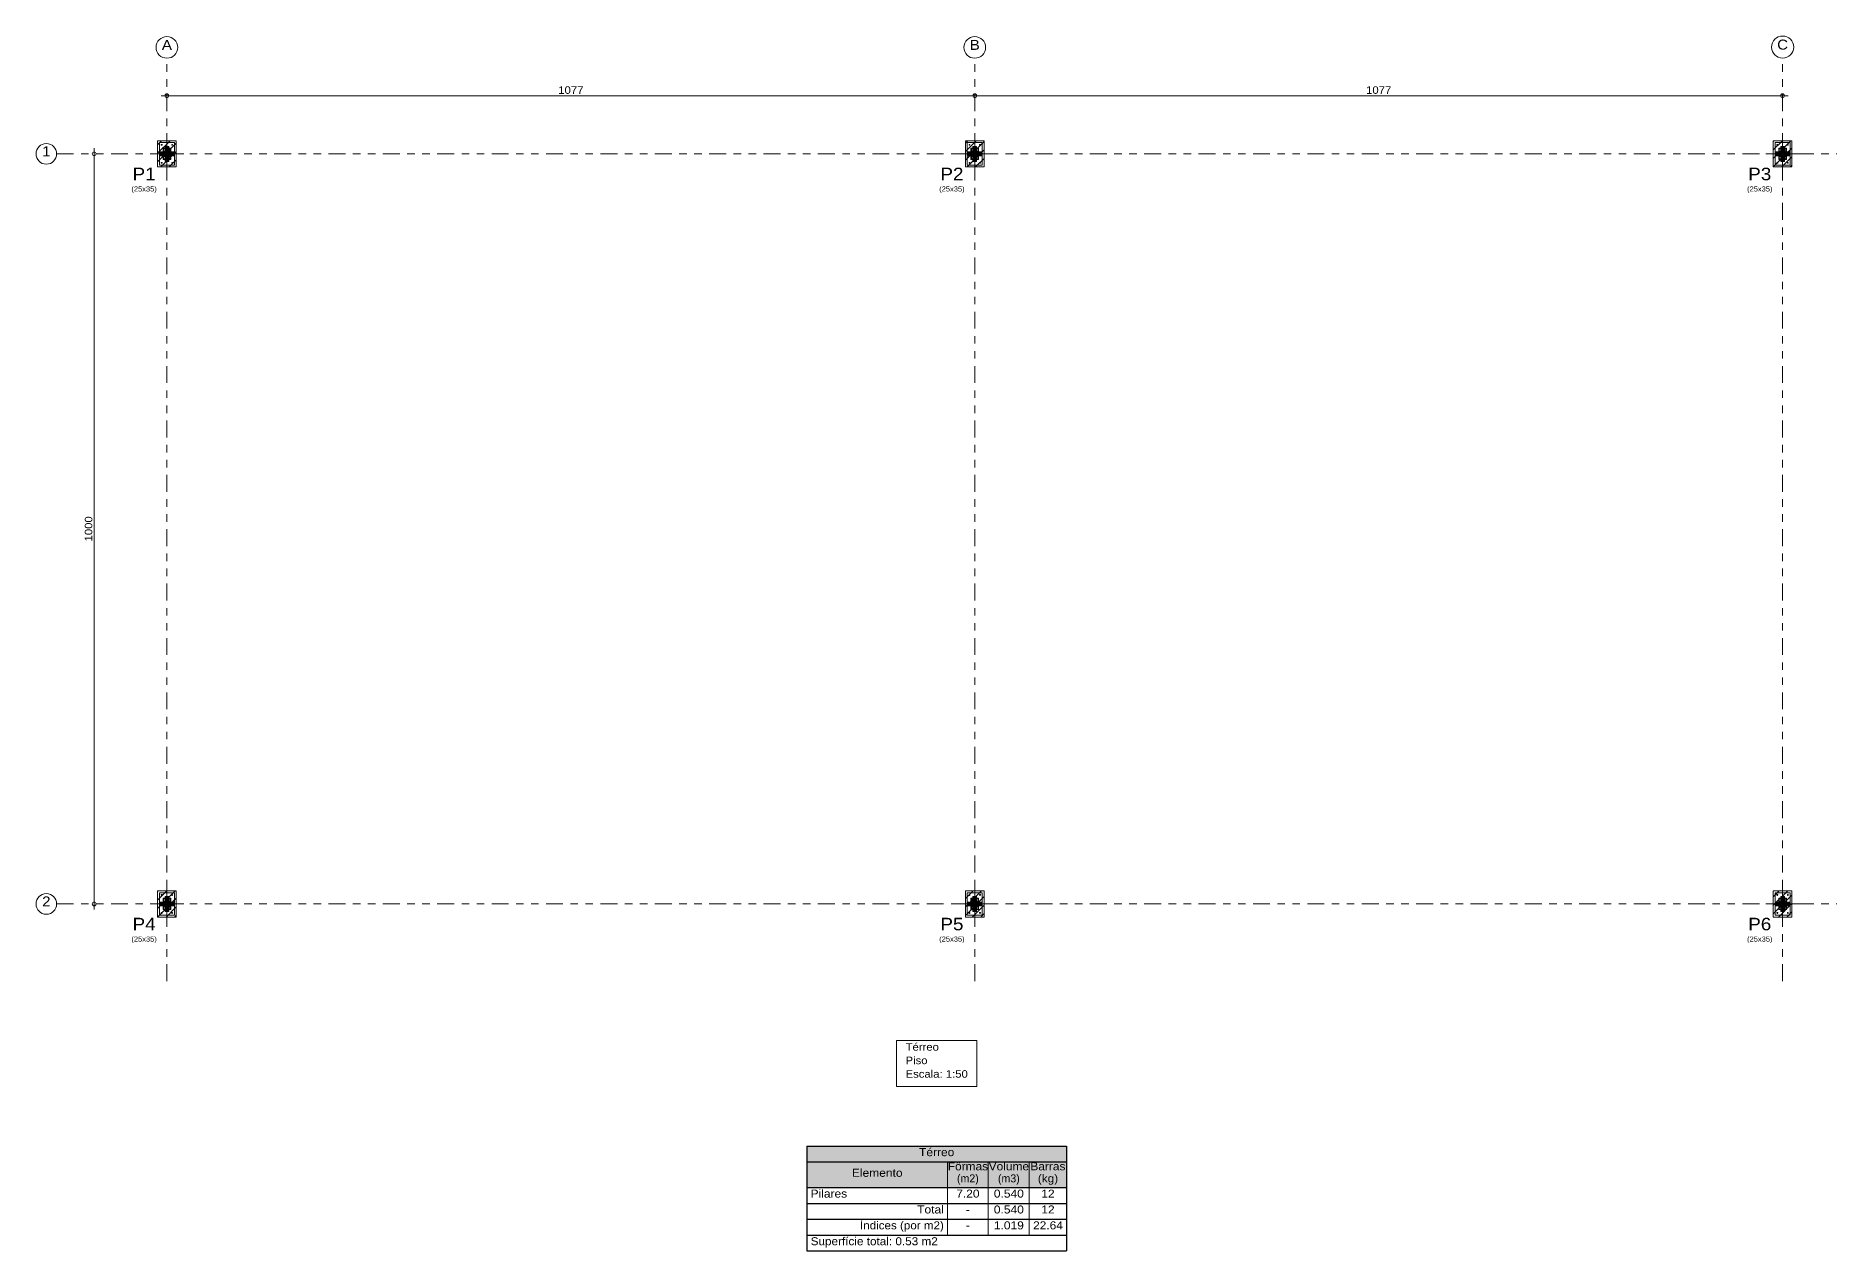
# Model space of a CAD drawing. Header units: inches. Extents: x -37 to 842, y -205 to 94.
# Drawn here: x 498.99 to 523, y 74.74 to 90.94 of the extents above; entities that cross this region are included whole.
import ezdxf
from ezdxf.enums import TextEntityAlignment as Align

# ---------------------------------------------------------------- set-up
doc = ezdxf.new("R2010")
doc.units = ezdxf.units.IN
doc.header["$MEASUREMENT"] = 0
doc.linetypes.add('CYPE_RAYAPUNTOPUNTO', pattern=[0.45, 0.225, -0.075, 0, -0.075, 0, -0.075])
for name, color, linetype, lineweight in [('COTA_COTAS', 2, 'Continuous', 0), ('COTA_FORMAS', 11, 'CYPE_RAYAPUNTOPUNTO', 0), ('COTA_TEXTO', 191, 'Continuous', 0), ('COTAS_REF_LINHAS', 2, 'Continuous', 0), ('E3D_CONEXIONES_ESTRUTURA_1', 131, 'Continuous', 0), ('E3D_PLACAS_ESTRUTURA_1', 181, 'Continuous', 0), ('PILAR_BETAO', 2, 'Continuous', 0), ('PILAR_DIM', 103, 'Continuous', 9), ('PILAR_EIXOS', 1, 'Continuous', 0), ('PILAR_HACH', 4, 'Continuous', 0), ('PILAR_REF', 92, 'Continuous', 0), ('PONTO_FIXO', 1, 'Continuous', 0), ('TABELAS', 1, 'Continuous', 9), ('TEXTO_TABELAS', 1, 'Continuous', 0)]:
    doc.layers.add(name, color=color, linetype=linetype, lineweight=lineweight)
doc.styles.add('CYPETXT', font='arial.ttf', dxfattribs={"height": 0.2})

# ---------------------------------------------------------------- blocks, each defined once
blk = doc.blocks.new('Eixos do pilar')
at = {"layer": 'PILAR_EIXOS'}
for p, q in [((0, -0.5), (0, 0.5)), ((-0.5, 0), (0.5, 0))]:
    blk.add_line(p, q, dxfattribs=at)
blk = doc.blocks.new('Ponto fixo Centro')
at = {"layer": 'PONTO_FIXO'}
h = blk.add_hatch(color=256, dxfattribs=at)
edge = h.paths.add_edge_path(flags=0)
edge.add_arc((0, 0), 0.001, 0, 360)
blk.add_circle((0, 0), 0.001, dxfattribs=at)

msp = doc.modelspace()

# ---------------------------------------------------------------- hatches: boundary and pattern name
at = {"layer": 'E3D_CONEXIONES_ESTRUTURA_1'}
for points in [[(500.7351, 89.3693), (500.7101, 89.2693), (500.7601, 89.2693), (500.7601, 89.3443), (500.8351, 89.3443), (500.8351, 89.3943), (500.7601, 89.3943), (500.7601, 89.4693), (500.7101, 89.4693), (500.7101, 89.3943), (500.6351, 89.3943), (500.6351, 89.3443), (500.7101, 89.3443), (500.7101, 89.2693)], [(511.5051, 89.3693), (511.4801, 89.2693), (511.5301, 89.2693), (511.5301, 89.3443), (511.6051, 89.3443), (511.6051, 89.3943), (511.5301, 89.3943), (511.5301, 89.4693), (511.4801, 89.4693), (511.4801, 89.3943), (511.4051, 89.3943), (511.4051, 89.3443), (511.4801, 89.3443), (511.4801, 89.2693)], [(522.2751, 89.3693), (522.2501, 89.2693), (522.3001, 89.2693), (522.3001, 89.3443), (522.3751, 89.3443), (522.3751, 89.3943), (522.3001, 89.3943), (522.3001, 89.4693), (522.2501, 89.4693), (522.2501, 89.3943), (522.1751, 89.3943), (522.1751, 89.3443), (522.2501, 89.3443), (522.2501, 89.2693)], [(500.7351, 79.3693), (500.7101, 79.2693), (500.7601, 79.2693), (500.7601, 79.3443), (500.8351, 79.3443), (500.8351, 79.3943), (500.7601, 79.3943), (500.7601, 79.4693), (500.7101, 79.4693), (500.7101, 79.3943), (500.6351, 79.3943), (500.6351, 79.3443), (500.7101, 79.3443), (500.7101, 79.2693)], [(511.5051, 79.3693), (511.4801, 79.2693), (511.5301, 79.2693), (511.5301, 79.3443), (511.6051, 79.3443), (511.6051, 79.3943), (511.5301, 79.3943), (511.5301, 79.4693), (511.4801, 79.4693), (511.4801, 79.3943), (511.4051, 79.3943), (511.4051, 79.3443), (511.4801, 79.3443), (511.4801, 79.2693)], [(522.2751, 79.3693), (522.2501, 79.2693), (522.3001, 79.2693), (522.3001, 79.3443), (522.3751, 79.3443), (522.3751, 79.3943), (522.3001, 79.3943), (522.3001, 79.4693), (522.2501, 79.4693), (522.2501, 79.3943), (522.1751, 79.3943), (522.1751, 79.3443), (522.2501, 79.3443), (522.2501, 79.2693)]]:
    msp.add_hatch(color=256, dxfattribs=at).paths.add_polyline_path(points)
at = {"layer": 'TABELAS', "true_color": 0xf2f1f0}
for points in [[(509.2662, 76.1418), (512.7291, 76.1418), (512.7291, 75.9302), (509.2662, 75.9302)], [(509.2662, 75.9302), (511.1416, 75.9302), (511.1416, 75.5894), (509.2662, 75.5894)], [(511.1416, 75.9302), (511.6855, 75.9302), (511.6855, 75.5894), (511.1416, 75.5894)], [(511.6855, 75.9302), (512.2316, 75.9302), (512.2316, 75.5894), (511.6855, 75.5894)], [(512.2316, 75.9302), (512.7291, 75.9302), (512.7291, 75.5894), (512.2316, 75.5894)]]:
    msp.add_hatch(color=7, dxfattribs=at).paths.add_polyline_path(points)

# ---------------------------------------------------------------- linework, layer by layer
at = {"layer": 'COTA_COTAS'}
msp.add_line((499.7651, 79.2943), (499.7651, 89.4443), dxfattribs=at)
msp.add_lwpolyline([(500.6601, 90.1443), (511.5051, 90.1443), (522.3501, 90.1443)], dxfattribs=at)
for centre in [(500.7351, 90.1443), (511.5051, 90.1443), (522.2751, 90.1443), (499.7651, 89.3693), (499.7651, 79.3693)]:
    msp.add_circle(centre, 0.025, dxfattribs=at)
at = {"layer": 'COTA_FORMAS'}
for p, q in [((500.7351, 78.3393), (500.7351, 90.6443)), ((511.5051, 78.3393), (511.5051, 90.6443)), ((522.2751, 78.3393), (522.2751, 90.6443)), ((499.2651, 89.3693), (523.0001, 89.3693)), ((499.2651, 79.3693), (523.0001, 79.3693))]:
    msp.add_line(p, q, dxfattribs=at)
at = {"layer": 'COTAS_REF_LINHAS'}
for centre, radius in [((500.7351, 90.7888), 0.1444), ((511.5051, 90.7888), 0.1444), ((522.2751, 90.7922), 0.1479), ((499.1276, 89.3693), 0.1375), ((499.1276, 79.3693), 0.1375)]:
    msp.add_circle(centre, radius, dxfattribs=at)
at = {"layer": 'E3D_CONEXIONES_ESTRUTURA_1'}
for p, q in [((500.6351, 89.3693), (500.5851, 89.3693)), ((500.7351, 89.5193), (500.7351, 89.4693)), ((500.8851, 89.3693), (500.8351, 89.3693)), ((511.4051, 89.3693), (511.3551, 89.3693)), ((511.5051, 89.5193), (511.5051, 89.4693)), ((511.6551, 89.3693), (511.6051, 89.3693)), ((522.1751, 89.3693), (522.1251, 89.3693)), ((522.2751, 89.5193), (522.2751, 89.4693)), ((522.4251, 89.3693), (522.3751, 89.3693)), ((500.7351, 89.2693), (500.7351, 89.2193)), ((511.5051, 89.2693), (511.5051, 89.2193)), ((522.2751, 89.2693), (522.2751, 89.2193)), ((500.7351, 79.5193), (500.7351, 79.4693)), ((511.5051, 79.5193), (511.5051, 79.4693)), ((522.2751, 79.5193), (522.2751, 79.4693)), ((500.6351, 79.3693), (500.5851, 79.3693)), ((500.7351, 79.2693), (500.7351, 79.2193)), ((500.8851, 79.3693), (500.8351, 79.3693)), ((511.4051, 79.3693), (511.3551, 79.3693)), ((511.5051, 79.2693), (511.5051, 79.2193)), ((511.6551, 79.3693), (511.6051, 79.3693)), ((522.1751, 79.3693), (522.1251, 79.3693)), ((522.2751, 79.2693), (522.2751, 79.2193)), ((522.4251, 79.3693), (522.3751, 79.3693))]:
    msp.add_line(p, q, dxfattribs=at)
for points in [[(500.7351, 89.3693), (500.7101, 89.2693), (500.7601, 89.2693), (500.7601, 89.3443), (500.8351, 89.3443), (500.8351, 89.3943), (500.7601, 89.3943), (500.7601, 89.4693), (500.7101, 89.4693), (500.7101, 89.3943), (500.6351, 89.3943), (500.6351, 89.3443), (500.7101, 89.3443), (500.7101, 89.2693)], [(511.5051, 89.3693), (511.4801, 89.2693), (511.5301, 89.2693), (511.5301, 89.3443), (511.6051, 89.3443), (511.6051, 89.3943), (511.5301, 89.3943), (511.5301, 89.4693), (511.4801, 89.4693), (511.4801, 89.3943), (511.4051, 89.3943), (511.4051, 89.3443), (511.4801, 89.3443), (511.4801, 89.2693)], [(522.2751, 89.3693), (522.2501, 89.2693), (522.3001, 89.2693), (522.3001, 89.3443), (522.3751, 89.3443), (522.3751, 89.3943), (522.3001, 89.3943), (522.3001, 89.4693), (522.2501, 89.4693), (522.2501, 89.3943), (522.1751, 89.3943), (522.1751, 89.3443), (522.2501, 89.3443), (522.2501, 89.2693)], [(500.7351, 79.3693), (500.7101, 79.2693), (500.7601, 79.2693), (500.7601, 79.3443), (500.8351, 79.3443), (500.8351, 79.3943), (500.7601, 79.3943), (500.7601, 79.4693), (500.7101, 79.4693), (500.7101, 79.3943), (500.6351, 79.3943), (500.6351, 79.3443), (500.7101, 79.3443), (500.7101, 79.2693)], [(511.5051, 79.3693), (511.4801, 79.2693), (511.5301, 79.2693), (511.5301, 79.3443), (511.6051, 79.3443), (511.6051, 79.3943), (511.5301, 79.3943), (511.5301, 79.4693), (511.4801, 79.4693), (511.4801, 79.3943), (511.4051, 79.3943), (511.4051, 79.3443), (511.4801, 79.3443), (511.4801, 79.2693)], [(522.2751, 79.3693), (522.2501, 79.2693), (522.3001, 79.2693), (522.3001, 79.3443), (522.3751, 79.3443), (522.3751, 79.3943), (522.3001, 79.3943), (522.3001, 79.4693), (522.2501, 79.4693), (522.2501, 79.3943), (522.1751, 79.3943), (522.1751, 79.3443), (522.2501, 79.3443), (522.2501, 79.2693)]]:
    msp.add_lwpolyline(points, close=True, dxfattribs=at)
at = {"layer": 'E3D_PLACAS_ESTRUTURA_1'}
for points in [[(500.6351, 89.2193), (500.8351, 89.2193), (500.8351, 89.5193), (500.6351, 89.5193), (500.6351, 89.2193)], [(500.6715, 89.4893), (500.6711, 89.4874), (500.6702, 89.4856), (500.6688, 89.4842), (500.6671, 89.4833), (500.6651, 89.483), (500.6632, 89.4833), (500.6614, 89.4842), (500.66, 89.4856), (500.6591, 89.4874), (500.6588, 89.4893), (500.6591, 89.4913), (500.66, 89.493), (500.6614, 89.4944), (500.6632, 89.4953), (500.6651, 89.4957), (500.6671, 89.4953), (500.6688, 89.4944), (500.6702, 89.493), (500.6711, 89.4913), (500.6715, 89.4893)], [(500.6835, 89.2931), (500.7351, 89.2931), (500.7351, 89.3011), (500.6914, 89.3011), (500.6914, 89.4375), (500.7351, 89.4375), (500.7351, 89.4455), (500.6835, 89.4455), (500.6835, 89.2931)], [(500.7868, 89.4455), (500.7351, 89.4455), (500.7351, 89.4375), (500.7788, 89.4375), (500.7788, 89.3011), (500.7351, 89.3011), (500.7351, 89.2931), (500.7868, 89.2931), (500.7868, 89.4455)], [(500.8115, 89.4893), (500.8111, 89.4874), (500.8102, 89.4856), (500.8088, 89.4842), (500.8071, 89.4833), (500.8051, 89.483), (500.8032, 89.4833), (500.8014, 89.4842), (500.8, 89.4856), (500.7991, 89.4874), (500.7988, 89.4893), (500.7991, 89.4913), (500.8, 89.493), (500.8014, 89.4944), (500.8032, 89.4953), (500.8051, 89.4957), (500.8071, 89.4953), (500.8088, 89.4944), (500.8102, 89.493), (500.8111, 89.4913), (500.8115, 89.4893)], [(511.4051, 89.2193), (511.6051, 89.2193), (511.6051, 89.5193), (511.4051, 89.5193), (511.4051, 89.2193)], [(511.4415, 89.4893), (511.4411, 89.4874), (511.4402, 89.4856), (511.4388, 89.4842), (511.4371, 89.4833), (511.4351, 89.483), (511.4332, 89.4833), (511.4314, 89.4842), (511.43, 89.4856), (511.4291, 89.4874), (511.4288, 89.4893), (511.4291, 89.4913), (511.43, 89.493), (511.4314, 89.4944), (511.4332, 89.4953), (511.4351, 89.4957), (511.4371, 89.4953), (511.4388, 89.4944), (511.4402, 89.493), (511.4411, 89.4913), (511.4415, 89.4893)], [(511.4535, 89.2931), (511.5051, 89.2931), (511.5051, 89.3011), (511.4614, 89.3011), (511.4614, 89.4375), (511.5051, 89.4375), (511.5051, 89.4455), (511.4535, 89.4455), (511.4535, 89.2931)], [(511.5568, 89.4455), (511.5051, 89.4455), (511.5051, 89.4375), (511.5488, 89.4375), (511.5488, 89.3011), (511.5051, 89.3011), (511.5051, 89.2931), (511.5568, 89.2931), (511.5568, 89.4455)], [(511.5815, 89.4893), (511.5811, 89.4874), (511.5802, 89.4856), (511.5788, 89.4842), (511.5771, 89.4833), (511.5751, 89.483), (511.5732, 89.4833), (511.5714, 89.4842), (511.57, 89.4856), (511.5691, 89.4874), (511.5688, 89.4893), (511.5691, 89.4913), (511.57, 89.493), (511.5714, 89.4944), (511.5732, 89.4953), (511.5751, 89.4957), (511.5771, 89.4953), (511.5788, 89.4944), (511.5802, 89.493), (511.5811, 89.4913), (511.5815, 89.4893)], [(522.1751, 89.2193), (522.3751, 89.2193), (522.3751, 89.5193), (522.1751, 89.5193), (522.1751, 89.2193)], [(522.2115, 89.4893), (522.2111, 89.4874), (522.2102, 89.4856), (522.2088, 89.4842), (522.2071, 89.4833), (522.2051, 89.483), (522.2032, 89.4833), (522.2014, 89.4842), (522.2, 89.4856), (522.1991, 89.4874), (522.1988, 89.4893), (522.1991, 89.4913), (522.2, 89.493), (522.2014, 89.4944), (522.2032, 89.4953), (522.2051, 89.4957), (522.2071, 89.4953), (522.2088, 89.4944), (522.2102, 89.493), (522.2111, 89.4913), (522.2115, 89.4893)], [(522.2235, 89.2931), (522.2751, 89.2931), (522.2751, 89.3011), (522.2314, 89.3011), (522.2314, 89.4375), (522.2751, 89.4375), (522.2751, 89.4455), (522.2235, 89.4455), (522.2235, 89.2931)], [(522.3268, 89.4455), (522.2751, 89.4455), (522.2751, 89.4375), (522.3188, 89.4375), (522.3188, 89.3011), (522.2751, 89.3011), (522.2751, 89.2931), (522.3268, 89.2931), (522.3268, 89.4455)], [(522.3515, 89.4893), (522.3511, 89.4874), (522.3502, 89.4856), (522.3488, 89.4842), (522.3471, 89.4833), (522.3451, 89.483), (522.3432, 89.4833), (522.3414, 89.4842), (522.34, 89.4856), (522.3391, 89.4874), (522.3388, 89.4893), (522.3391, 89.4913), (522.34, 89.493), (522.3414, 89.4944), (522.3432, 89.4953), (522.3451, 89.4957), (522.3471, 89.4953), (522.3488, 89.4944), (522.3502, 89.493), (522.3511, 89.4913), (522.3515, 89.4893)], [(500.6715, 89.2493), (500.6711, 89.2474), (500.6702, 89.2456), (500.6688, 89.2442), (500.6671, 89.2433), (500.6651, 89.243), (500.6632, 89.2433), (500.6614, 89.2442), (500.66, 89.2456), (500.6591, 89.2474), (500.6588, 89.2493), (500.6591, 89.2513), (500.66, 89.253), (500.6614, 89.2544), (500.6632, 89.2553), (500.6651, 89.2557), (500.6671, 89.2553), (500.6688, 89.2544), (500.6702, 89.253), (500.6711, 89.2513), (500.6715, 89.2493)], [(500.8115, 89.2493), (500.8111, 89.2474), (500.8102, 89.2456), (500.8088, 89.2442), (500.8071, 89.2433), (500.8051, 89.243), (500.8032, 89.2433), (500.8014, 89.2442), (500.8, 89.2456), (500.7991, 89.2474), (500.7988, 89.2493), (500.7991, 89.2513), (500.8, 89.253), (500.8014, 89.2544), (500.8032, 89.2553), (500.8051, 89.2557), (500.8071, 89.2553), (500.8088, 89.2544), (500.8102, 89.253), (500.8111, 89.2513), (500.8115, 89.2493)], [(511.4415, 89.2493), (511.4411, 89.2474), (511.4402, 89.2456), (511.4388, 89.2442), (511.4371, 89.2433), (511.4351, 89.243), (511.4332, 89.2433), (511.4314, 89.2442), (511.43, 89.2456), (511.4291, 89.2474), (511.4288, 89.2493), (511.4291, 89.2513), (511.43, 89.253), (511.4314, 89.2544), (511.4332, 89.2553), (511.4351, 89.2557), (511.4371, 89.2553), (511.4388, 89.2544), (511.4402, 89.253), (511.4411, 89.2513), (511.4415, 89.2493)], [(511.5815, 89.2493), (511.5811, 89.2474), (511.5802, 89.2456), (511.5788, 89.2442), (511.5771, 89.2433), (511.5751, 89.243), (511.5732, 89.2433), (511.5714, 89.2442), (511.57, 89.2456), (511.5691, 89.2474), (511.5688, 89.2493), (511.5691, 89.2513), (511.57, 89.253), (511.5714, 89.2544), (511.5732, 89.2553), (511.5751, 89.2557), (511.5771, 89.2553), (511.5788, 89.2544), (511.5802, 89.253), (511.5811, 89.2513), (511.5815, 89.2493)], [(522.2115, 89.2493), (522.2111, 89.2474), (522.2102, 89.2456), (522.2088, 89.2442), (522.2071, 89.2433), (522.2051, 89.243), (522.2032, 89.2433), (522.2014, 89.2442), (522.2, 89.2456), (522.1991, 89.2474), (522.1988, 89.2493), (522.1991, 89.2513), (522.2, 89.253), (522.2014, 89.2544), (522.2032, 89.2553), (522.2051, 89.2557), (522.2071, 89.2553), (522.2088, 89.2544), (522.2102, 89.253), (522.2111, 89.2513), (522.2115, 89.2493)], [(522.3515, 89.2493), (522.3511, 89.2474), (522.3502, 89.2456), (522.3488, 89.2442), (522.3471, 89.2433), (522.3451, 89.243), (522.3432, 89.2433), (522.3414, 89.2442), (522.34, 89.2456), (522.3391, 89.2474), (522.3388, 89.2493), (522.3391, 89.2513), (522.34, 89.253), (522.3414, 89.2544), (522.3432, 89.2553), (522.3451, 89.2557), (522.3471, 89.2553), (522.3488, 89.2544), (522.3502, 89.253), (522.3511, 89.2513), (522.3515, 89.2493)], [(500.6351, 79.2193), (500.8351, 79.2193), (500.8351, 79.5193), (500.6351, 79.5193), (500.6351, 79.2193)], [(500.6715, 79.4893), (500.6711, 79.4874), (500.6702, 79.4856), (500.6688, 79.4842), (500.6671, 79.4833), (500.6651, 79.483), (500.6632, 79.4833), (500.6614, 79.4842), (500.66, 79.4856), (500.6591, 79.4874), (500.6588, 79.4893), (500.6591, 79.4913), (500.66, 79.493), (500.6614, 79.4944), (500.6632, 79.4953), (500.6651, 79.4957), (500.6671, 79.4953), (500.6688, 79.4944), (500.6702, 79.493), (500.6711, 79.4913), (500.6715, 79.4893)], [(500.8115, 79.4893), (500.8111, 79.4874), (500.8102, 79.4856), (500.8088, 79.4842), (500.8071, 79.4833), (500.8051, 79.483), (500.8032, 79.4833), (500.8014, 79.4842), (500.8, 79.4856), (500.7991, 79.4874), (500.7988, 79.4893), (500.7991, 79.4913), (500.8, 79.493), (500.8014, 79.4944), (500.8032, 79.4953), (500.8051, 79.4957), (500.8071, 79.4953), (500.8088, 79.4944), (500.8102, 79.493), (500.8111, 79.4913), (500.8115, 79.4893)], [(511.4051, 79.2193), (511.6051, 79.2193), (511.6051, 79.5193), (511.4051, 79.5193), (511.4051, 79.2193)], [(511.4415, 79.4893), (511.4411, 79.4874), (511.4402, 79.4856), (511.4388, 79.4842), (511.4371, 79.4833), (511.4351, 79.483), (511.4332, 79.4833), (511.4314, 79.4842), (511.43, 79.4856), (511.4291, 79.4874), (511.4288, 79.4893), (511.4291, 79.4913), (511.43, 79.493), (511.4314, 79.4944), (511.4332, 79.4953), (511.4351, 79.4957), (511.4371, 79.4953), (511.4388, 79.4944), (511.4402, 79.493), (511.4411, 79.4913), (511.4415, 79.4893)], [(511.5815, 79.4893), (511.5811, 79.4874), (511.5802, 79.4856), (511.5788, 79.4842), (511.5771, 79.4833), (511.5751, 79.483), (511.5732, 79.4833), (511.5714, 79.4842), (511.57, 79.4856), (511.5691, 79.4874), (511.5688, 79.4893), (511.5691, 79.4913), (511.57, 79.493), (511.5714, 79.4944), (511.5732, 79.4953), (511.5751, 79.4957), (511.5771, 79.4953), (511.5788, 79.4944), (511.5802, 79.493), (511.5811, 79.4913), (511.5815, 79.4893)], [(522.1751, 79.2193), (522.3751, 79.2193), (522.3751, 79.5193), (522.1751, 79.5193), (522.1751, 79.2193)], [(522.2115, 79.4893), (522.2111, 79.4874), (522.2102, 79.4856), (522.2088, 79.4842), (522.2071, 79.4833), (522.2051, 79.483), (522.2032, 79.4833), (522.2014, 79.4842), (522.2, 79.4856), (522.1991, 79.4874), (522.1988, 79.4893), (522.1991, 79.4913), (522.2, 79.493), (522.2014, 79.4944), (522.2032, 79.4953), (522.2051, 79.4957), (522.2071, 79.4953), (522.2088, 79.4944), (522.2102, 79.493), (522.2111, 79.4913), (522.2115, 79.4893)], [(522.3515, 79.4893), (522.3511, 79.4874), (522.3502, 79.4856), (522.3488, 79.4842), (522.3471, 79.4833), (522.3451, 79.483), (522.3432, 79.4833), (522.3414, 79.4842), (522.34, 79.4856), (522.3391, 79.4874), (522.3388, 79.4893), (522.3391, 79.4913), (522.34, 79.493), (522.3414, 79.4944), (522.3432, 79.4953), (522.3451, 79.4957), (522.3471, 79.4953), (522.3488, 79.4944), (522.3502, 79.493), (522.3511, 79.4913), (522.3515, 79.4893)], [(500.6715, 79.2493), (500.6711, 79.2474), (500.6702, 79.2456), (500.6688, 79.2442), (500.6671, 79.2433), (500.6651, 79.243), (500.6632, 79.2433), (500.6614, 79.2442), (500.66, 79.2456), (500.6591, 79.2474), (500.6588, 79.2493), (500.6591, 79.2513), (500.66, 79.253), (500.6614, 79.2544), (500.6632, 79.2553), (500.6651, 79.2557), (500.6671, 79.2553), (500.6688, 79.2544), (500.6702, 79.253), (500.6711, 79.2513), (500.6715, 79.2493)], [(500.6835, 79.2931), (500.7351, 79.2931), (500.7351, 79.3011), (500.6914, 79.3011), (500.6914, 79.4375), (500.7351, 79.4375), (500.7351, 79.4455), (500.6835, 79.4455), (500.6835, 79.2931)], [(500.7868, 79.4455), (500.7351, 79.4455), (500.7351, 79.4375), (500.7788, 79.4375), (500.7788, 79.3011), (500.7351, 79.3011), (500.7351, 79.2931), (500.7868, 79.2931), (500.7868, 79.4455)], [(500.8115, 79.2493), (500.8111, 79.2474), (500.8102, 79.2456), (500.8088, 79.2442), (500.8071, 79.2433), (500.8051, 79.243), (500.8032, 79.2433), (500.8014, 79.2442), (500.8, 79.2456), (500.7991, 79.2474), (500.7988, 79.2493), (500.7991, 79.2513), (500.8, 79.253), (500.8014, 79.2544), (500.8032, 79.2553), (500.8051, 79.2557), (500.8071, 79.2553), (500.8088, 79.2544), (500.8102, 79.253), (500.8111, 79.2513), (500.8115, 79.2493)], [(511.4415, 79.2493), (511.4411, 79.2474), (511.4402, 79.2456), (511.4388, 79.2442), (511.4371, 79.2433), (511.4351, 79.243), (511.4332, 79.2433), (511.4314, 79.2442), (511.43, 79.2456), (511.4291, 79.2474), (511.4288, 79.2493), (511.4291, 79.2513), (511.43, 79.253), (511.4314, 79.2544), (511.4332, 79.2553), (511.4351, 79.2557), (511.4371, 79.2553), (511.4388, 79.2544), (511.4402, 79.253), (511.4411, 79.2513), (511.4415, 79.2493)], [(511.4535, 79.2931), (511.5051, 79.2931), (511.5051, 79.3011), (511.4614, 79.3011), (511.4614, 79.4375), (511.5051, 79.4375), (511.5051, 79.4455), (511.4535, 79.4455), (511.4535, 79.2931)], [(511.5568, 79.4455), (511.5051, 79.4455), (511.5051, 79.4375), (511.5488, 79.4375), (511.5488, 79.3011), (511.5051, 79.3011), (511.5051, 79.2931), (511.5568, 79.2931), (511.5568, 79.4455)], [(511.5815, 79.2493), (511.5811, 79.2474), (511.5802, 79.2456), (511.5788, 79.2442), (511.5771, 79.2433), (511.5751, 79.243), (511.5732, 79.2433), (511.5714, 79.2442), (511.57, 79.2456), (511.5691, 79.2474), (511.5688, 79.2493), (511.5691, 79.2513), (511.57, 79.253), (511.5714, 79.2544), (511.5732, 79.2553), (511.5751, 79.2557), (511.5771, 79.2553), (511.5788, 79.2544), (511.5802, 79.253), (511.5811, 79.2513), (511.5815, 79.2493)], [(522.2115, 79.2493), (522.2111, 79.2474), (522.2102, 79.2456), (522.2088, 79.2442), (522.2071, 79.2433), (522.2051, 79.243), (522.2032, 79.2433), (522.2014, 79.2442), (522.2, 79.2456), (522.1991, 79.2474), (522.1988, 79.2493), (522.1991, 79.2513), (522.2, 79.253), (522.2014, 79.2544), (522.2032, 79.2553), (522.2051, 79.2557), (522.2071, 79.2553), (522.2088, 79.2544), (522.2102, 79.253), (522.2111, 79.2513), (522.2115, 79.2493)], [(522.2235, 79.2931), (522.2751, 79.2931), (522.2751, 79.3011), (522.2314, 79.3011), (522.2314, 79.4375), (522.2751, 79.4375), (522.2751, 79.4455), (522.2235, 79.4455), (522.2235, 79.2931)], [(522.3268, 79.4455), (522.2751, 79.4455), (522.2751, 79.4375), (522.3188, 79.4375), (522.3188, 79.3011), (522.2751, 79.3011), (522.2751, 79.2931), (522.3268, 79.2931), (522.3268, 79.4455)], [(522.3515, 79.2493), (522.3511, 79.2474), (522.3502, 79.2456), (522.3488, 79.2442), (522.3471, 79.2433), (522.3451, 79.243), (522.3432, 79.2433), (522.3414, 79.2442), (522.34, 79.2456), (522.3391, 79.2474), (522.3388, 79.2493), (522.3391, 79.2513), (522.34, 79.253), (522.3414, 79.2544), (522.3432, 79.2553), (522.3451, 79.2557), (522.3471, 79.2553), (522.3488, 79.2544), (522.3502, 79.253), (522.3511, 79.2513), (522.3515, 79.2493)]]:
    msp.add_lwpolyline(points, close=True, dxfattribs=at)
at = {"layer": 'PILAR_BETAO'}
for points in [[(500.6101, 89.1943), (500.8601, 89.1943), (500.8601, 89.5443), (500.6101, 89.5443), (500.6101, 89.1943)], [(511.3801, 89.1943), (511.6301, 89.1943), (511.6301, 89.5443), (511.3801, 89.5443), (511.3801, 89.1943)], [(522.1501, 89.1943), (522.4001, 89.1943), (522.4001, 89.5443), (522.1501, 89.5443), (522.1501, 89.1943)], [(500.6101, 79.1943), (500.8601, 79.1943), (500.8601, 79.5443), (500.6101, 79.5443), (500.6101, 79.1943)], [(511.3801, 79.1943), (511.6301, 79.1943), (511.6301, 79.5443), (511.3801, 79.5443), (511.3801, 79.1943)], [(522.1501, 79.1943), (522.4001, 79.1943), (522.4001, 79.5443), (522.1501, 79.5443), (522.1501, 79.1943)]]:
    msp.add_lwpolyline(points, close=True, dxfattribs=at)
at = {"layer": 'PILAR_HACH'}
for p, q in [((500.6101, 89.3767), (500.7778, 89.5443)), ((500.6101, 89.4898), (500.6646, 89.5443)), ((500.6101, 89.2635), (500.8601, 89.5135)), ((500.6541, 89.1943), (500.8601, 89.4004)), ((511.3801, 89.5118), (511.4127, 89.5443)), ((511.3801, 89.3986), (511.5258, 89.5443)), ((511.3801, 89.2855), (511.6301, 89.5355)), ((511.4021, 89.1943), (511.6301, 89.4224)), ((522.1501, 89.4206), (522.2738, 89.5443)), ((522.1501, 89.5338), (522.1607, 89.5443)), ((522.1501, 89.3075), (522.387, 89.5443)), ((522.1501, 89.1943), (522.4001, 89.4443)), ((522.2632, 89.1943), (522.4001, 89.3312)), ((500.7672, 89.1943), (500.8601, 89.2873)), ((511.5152, 89.1943), (511.6301, 89.3092)), ((511.6284, 89.1943), (511.6301, 89.1961)), ((522.3764, 89.1943), (522.4001, 89.2181)), ((500.6101, 79.4206), (500.7338, 79.5443)), ((500.6101, 79.5337), (500.6207, 79.5443)), ((500.6101, 79.3075), (500.847, 79.5443)), ((511.3801, 79.4426), (511.4819, 79.5443)), ((511.3801, 79.3294), (511.595, 79.5443)), ((522.1501, 79.3514), (522.343, 79.5443)), ((522.1501, 79.4646), (522.2299, 79.5443)), ((522.1501, 79.2383), (522.4001, 79.4883)), ((500.6101, 79.1943), (500.8601, 79.4443)), ((500.7233, 79.1943), (500.8601, 79.3312)), ((511.3801, 79.2163), (511.6301, 79.4663)), ((511.4713, 79.1943), (511.6301, 79.3532)), ((511.5844, 79.1943), (511.6301, 79.24)), ((522.2193, 79.1943), (522.4001, 79.3751)), ((522.3324, 79.1943), (522.4001, 79.262)), ((500.8364, 79.1943), (500.8601, 79.2181))]:
    msp.add_line(p, q, dxfattribs=at)
at = {"layer": 'TABELAS', "lineweight": 5}
for p, q in [((509.2662, 76.1418), (512.7291, 76.1418)), ((509.2662, 76.1418), (509.2662, 74.7427)), ((512.7291, 76.1418), (512.7291, 74.7427)), ((509.2662, 75.9302), (512.7291, 75.9302)), ((511.1416, 75.9302), (511.1416, 74.9544)), ((511.6855, 75.9302), (511.6855, 74.9544)), ((512.2316, 75.9302), (512.2316, 74.9544)), ((509.2662, 75.5894), (512.7291, 75.5894)), ((509.2662, 75.3777), (512.7291, 75.3777)), ((509.2662, 75.1661), (512.7291, 75.1661)), ((509.2662, 74.9544), (512.7291, 74.9544)), ((509.2662, 74.7427), (512.7291, 74.7427))]:
    msp.add_line(p, q, dxfattribs=at)
at = {"layer": 'TABELAS', "lineweight": 25}
for p, q in [((509.2662, 76.1418), (512.7291, 76.1418)), ((512.7291, 76.1418), (512.7291, 74.7427)), ((509.2662, 75.9302), (512.7291, 75.9302)), ((509.2662, 75.5894), (512.7291, 75.5894)), ((509.2662, 75.3777), (512.7291, 75.3777)), ((509.2662, 75.1661), (512.7291, 75.1661)), ((509.2662, 74.9544), (512.7291, 74.9544)), ((509.2662, 74.7427), (512.7291, 74.7427))]:
    msp.add_line(p, q, dxfattribs=at)
at = {"layer": 'TABELAS'}
msp.add_lwpolyline([(510.4629, 76.9356), (511.5324, 76.9356), (511.5324, 77.5506), (510.4629, 77.5506), (510.4629, 76.9356)], close=True, dxfattribs=at)
at = {"layer": 'TABELAS', "color": 7, "true_color": 0xf2f1f0}
for points in [[(509.2662, 76.1418), (512.7291, 76.1418), (512.7291, 75.9302), (509.2662, 75.9302)], [(509.2662, 75.9302), (511.1416, 75.9302), (511.1416, 75.5894), (509.2662, 75.5894)], [(511.1416, 75.9302), (511.6855, 75.9302), (511.6855, 75.5894), (511.1416, 75.5894)], [(511.6855, 75.9302), (512.2316, 75.9302), (512.2316, 75.5894), (511.6855, 75.5894)], [(512.2316, 75.9302), (512.7291, 75.9302), (512.7291, 75.5894), (512.2316, 75.5894)]]:
    msp.add_lwpolyline(points, close=True, dxfattribs=at)
at = {"layer": 'TABELAS', "lineweight": 25}
msp.add_lwpolyline([(509.2662, 76.1418), (509.2662, 75.5894), (509.2662, 74.7427)], dxfattribs=at)

# ---------------------------------------------------------------- block references
at = {"layer": 'PILAR_EIXOS', "xscale": 0.450000000000005, "yscale": 0.550000000000006}
for p in [(500.7351, 89.3693), (511.5051, 89.3693), (522.2751, 89.3693), (500.7351, 79.3693), (511.5051, 79.3693), (522.2751, 79.3693)]:
    msp.add_blockref('Eixos do pilar', p, dxfattribs=at)
at = {"layer": 'PONTO_FIXO', "xscale": 50.00000000000055, "yscale": 50.00000000000055, "zscale": 50.00000000000055}
for p in [(500.7351, 89.3693), (511.5051, 89.3693), (522.2751, 89.3693), (500.7351, 79.3693), (511.5051, 79.3693), (522.2751, 79.3693)]:
    msp.add_blockref('Ponto fixo Centro', p, dxfattribs=at)

# ---------------------------------------------------------------- texts
at = {"layer": 'COTA_TEXTO', "style": 'CYPETXT', "width": 1.081159}
for p, p2 in [((505.9521, 90.1693), (506.2881, 90.1693)), ((516.7221, 90.1693), (517.0581, 90.1693))]:
    msp.add_text('1077', height=0.1, dxfattribs=at).set_placement(p, p2, align=Align.FIT)
msp.add_text('1000', height=0.1, rotation=90, dxfattribs=at).set_placement((499.7401, 84.2013), (499.7401, 84.5373), align=Align.FIT)
at = {"layer": 'COTAS_REF_LINHAS', "style": 'CYPETXT'}
for s, width, p, p2 in [('A', 1.076209, (500.6681, 90.7554), (500.8021, 90.7554)), ('B', 1.078572, (511.4381, 90.7554), (511.5721, 90.7554)), ('C', 1.070507, (522.2031, 90.7589), (522.3471, 90.7589)), ('1', 1.081159, (499.0716, 89.336), (499.1836, 89.336)), ('2', 1.081159, (499.0716, 79.336), (499.1836, 79.336))]:
    msp.add_text(s, height=0.1333, dxfattribs=dict(at, width=width)).set_placement(p, p2, align=Align.FIT)
at = {"layer": 'PILAR_DIM', "lineweight": 0, "style": 'CYPETXT', "width": 1.073533}
for p, p2 in [((500.2611, 88.8677), (500.6001, 88.8677)), ((511.0311, 88.8677), (511.3701, 88.8677)), ((521.8011, 88.8677), (522.1401, 88.8677)), ((500.2611, 78.8677), (500.6001, 78.8677)), ((511.0311, 78.8677), (511.3701, 78.8677)), ((521.8011, 78.8677), (522.1401, 78.8677))]:
    msp.add_text('(25x35)', height=0.06667, dxfattribs=at).set_placement(p, p2, align=Align.FIT)
at = {"layer": 'PILAR_REF', "style": 'CYPETXT', "width": 1.079749}
for s, p, p2 in [('P1', (500.2769, 89.0177), (500.5844, 89.0177)), ('P2', (511.0469, 89.0177), (511.3544, 89.0177)), ('P3', (521.8169, 89.0177), (522.1244, 89.0177)), ('P4', (500.2769, 79.0177), (500.5844, 79.0177)), ('P5', (511.0469, 79.0177), (511.3544, 79.0177)), ('P6', (521.8169, 79.0177), (522.1244, 79.0177))]:
    msp.add_text(s, height=0.16667, dxfattribs=at).set_placement(p, p2, align=Align.FIT)
at = {"layer": 'TABELAS', "style": 'CYPETXT'}
for s, width, p, p2 in [('Térreo', 1.079085, (510.5829, 77.4131), (511.0269, 77.4131)), ('Piso', 1.076318, (510.5829, 77.2331), (510.8754, 77.2331)), ('Escala: 1:50', 1.078917, (510.5829, 77.0531), (511.4124, 77.0531))]:
    msp.add_text(s, height=0.1, dxfattribs=dict(at, width=width)).set_placement(p, p2, align=Align.FIT)
at = {"layer": 'TEXTO_TABELAS', "style": 'CYPETXT'}
for s, height, width, p, p2 in [('Térreo', 0.10667, 1.070655, (510.7627, 76.0068), (511.2326, 76.0068)), ('Fôrmas', 0.10667, 1.064558, (511.1458, 75.8184), (511.6834, 75.8184)), ('Volume', 0.10667, 1.068288, (511.6898, 75.8184), (512.2295, 75.8184)), ('Barras', 0.10667, 1.065832, (512.2465, 75.8184), (512.7142, 75.8184)), ('Elemento', 0.10667, 1.072585, (509.8673, 75.7316), (510.5425, 75.7316)), ('(m2)', 0.10667, 0.94689, (511.2686, 75.6575), (511.5585, 75.6575)), ('(m3)', 0.10667, 0.94689, (511.8147, 75.6575), (512.1046, 75.6575)), ('(kg)', 0.10667, 1.055753, (512.3459, 75.6575), (512.6169, 75.6575)), ('Pilares', 0.10667, 1.068836, (509.317, 75.4543), (509.8038, 75.4543)), ('7.20', 0.10667, 1.072847, (511.258, 75.4543), (511.5691, 75.4543)), ('0.540', 0.10667, 1.072817, (511.7596, 75.4543), (512.1597, 75.4543)), ('12', 0.10667, 1.072712, (512.3925, 75.4543), (512.5703, 75.4543)), ('Índices (por m2)', 0.106667, 1.038119, (509.9753, 75.031), (511.0929, 75.031)), ('Total', 0.10667, 1.073419, (510.7373, 75.2427), (511.0929, 75.2427)), ('-', 0.1067, 1.066383, (511.3871, 75.2427), (511.44, 75.2427)), ('0.540', 0.10667, 1.072817, (511.7596, 75.2427), (512.1597, 75.2427)), ('12', 0.10667, 1.072712, (512.3925, 75.2427), (512.5703, 75.2427)), ('Superfície total: 0.53 m2', 0.106667, 1.04968, (509.317, 74.8193), (511.0124, 74.8193)), ('-', 0.1067, 1.066383, (511.3871, 75.031), (511.44, 75.031)), ('1.019', 0.10667, 1.072817, (511.7596, 75.031), (512.1597, 75.031)), ('22.64', 0.10667, 1.067141, (512.2824, 75.031), (512.6804, 75.031))]:
    msp.add_text(s, height=height, dxfattribs=dict(at, width=width)).set_placement(p, p2, align=Align.FIT)

doc.saveas('drawing.dxf')
